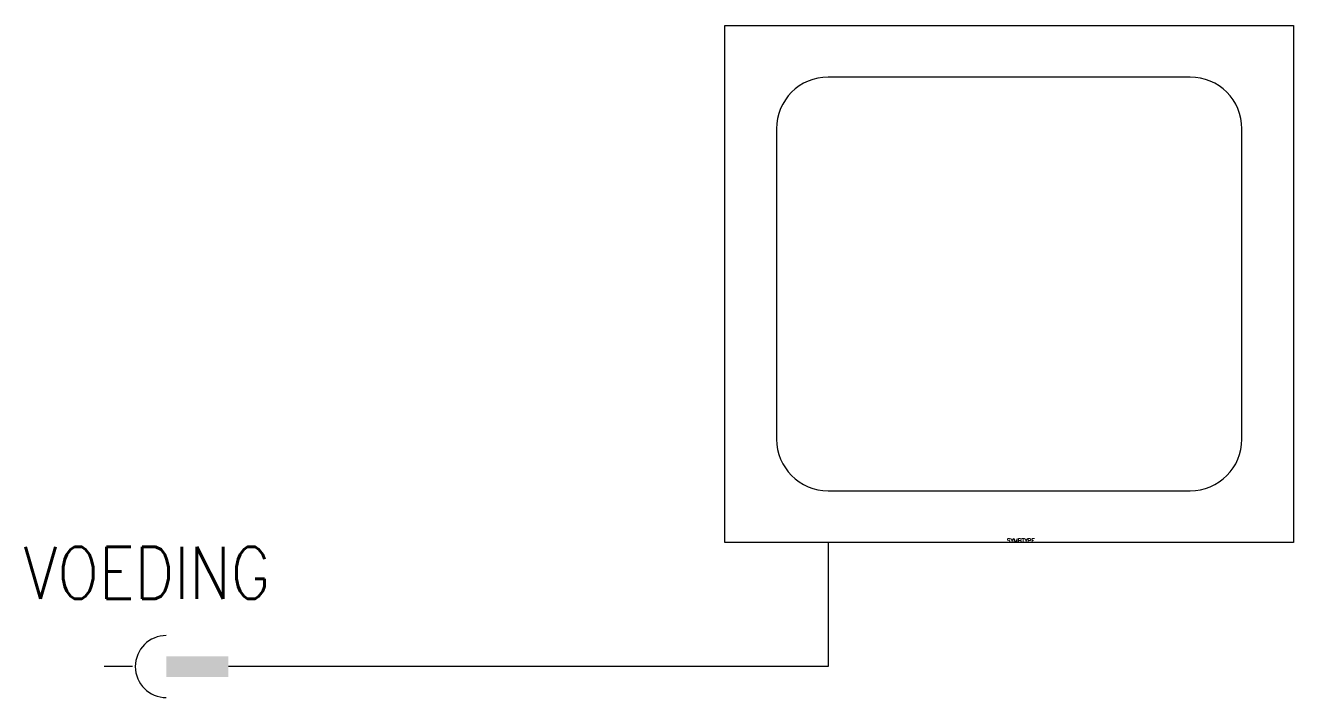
# Model space of a CAD drawing. Extents: x 132.5 to 193.9, y 218.5 to 251.
import ezdxf

# ---------------------------------------------------------------- set-up
doc = ezdxf.new("R2010")
doc.units = 0
doc.header["$LTSCALE"] = 6
doc.header["$MEASUREMENT"] = 0
doc.layers.get('0').update_dxf_attribs({"linetype": 'CONTINUOUS'})
doc.layers.add('1', color=7, linetype='CONTINUOUS')
doc.layers.add('2', color=1, linetype='CONTINUOUS')
doc.styles.add('ROMANS', font='ROMANS', dxfattribs={"width": 0.85})
doc.styles.get("Standard").update_dxf_attribs({"font": 'simplex', "width": 0.85})

msp = doc.modelspace()

# ---------------------------------------------------------------- linework, layer by layer
at = {"layer": '1'}
for p, q in [((166.363, 251.006), (193.863, 251.006)), ((166.363, 226.006), (166.363, 251.006)), ((193.863, 251.006), (193.863, 226.006)), ((188.863, 248.506), (171.363, 248.506)), ((168.863, 246.006), (168.863, 231.006)), ((191.363, 231.006), (191.363, 246.006)), ((171.363, 228.506), (188.863, 228.506)), ((193.863, 226.006), (166.363, 226.006)), ((171.363, 226.006), (171.363, 220.006)), ((137.725, 220.006), (136.363, 220.006)), ((171.363, 220.006), (143.863, 220.006))]:
    msp.add_line(p, q, dxfattribs=at)
for centre, start, end in [((171.363, 246.006), 90, 180), ((188.863, 246.006), 0, 90), ((171.363, 231.006), 180, 270), ((188.863, 231.006), 270, 0)]:
    msp.add_arc(centre, 2.5, start, end, dxfattribs=at)
at = {"layer": '2'}
msp.add_line((143.863, 220.006), (142.363, 220.006), dxfattribs=at)
msp.add_arc((139.363, 220.006), 1.5, 90, 270, dxfattribs=at)
msp.add_solid([(139.363, 219.506), (139.363, 220.506), (142.363, 219.506), (142.363, 220.506)], dxfattribs=at)

# ---------------------------------------------------------------- texts
at = {"flags": 1}
msp.add_attdef('SYMBTYPE', (180, 226), 'GN', height=0.2, dxfattribs=at)
at = {"layer": '1', "style": 'ROMANS', "width": 0.85}
msp.add_attdef('VOEDING', (132.458, 223.289), '', height=2.5, dxfattribs=at)

doc.saveas('drawing.dxf')
